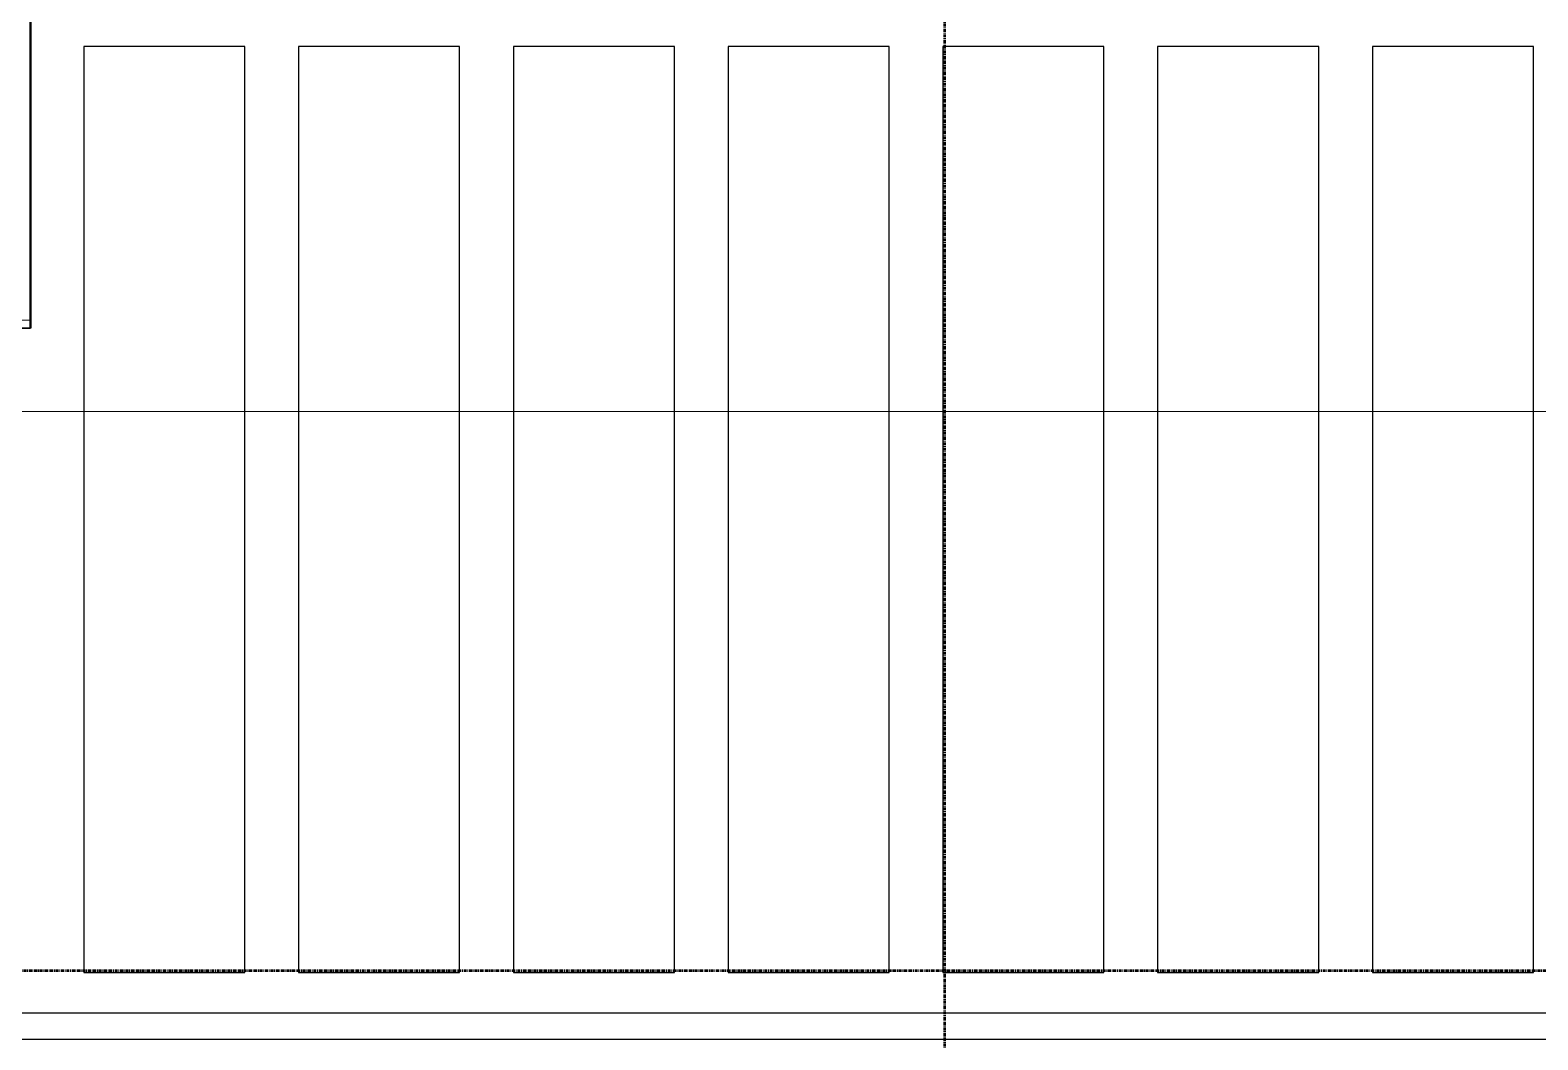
# Model space of a CAD drawing. Header units: millimetres. Extents: x -853228 to -744682, y -17776 to 32484.
# Drawn here: x -783032 to -780224, y 5011 to 6892 of the extents above; entities that cross this region are included whole.
import ezdxf
from ezdxf.xclip import XClip

# ---------------------------------------------------------------- set-up
doc = ezdxf.new("R2010")
doc.units = ezdxf.units.MM
doc.header["$XCLIPFRAME"] = 0
doc.linetypes.add('DPA_Grid _ Level 100', pattern=[10, 5.5, -1.6, 1.3, -1.6])
for name, color, linetype in [('000 - WIPEOUT', 250, 'Continuous'), ('A04_TUBE SERIES', 2, 'Continuous'), ('A11_ALU.SOLID SHEET', 2, 'Continuous')]:
    doc.layers.add(name, color=color, linetype=linetype)
for name, color, linetype, lineweight in [('A-ANNO-NOTE', 3, 'Continuous', 25), ('A-GLAZ-CURT', 2, 'Continuous', 9), ('A-WALL-FNSH', 2, 'Continuous', 35), ('G-ANNO-SECL', 3, 'Continuous', 9)]:
    doc.layers.add(name, color=color, linetype=linetype, lineweight=lineweight)

# ---------------------------------------------------------------- blocks, each defined once
blk = doc.blocks.new('DPA_AN_Section Line - UP-Left-16605513-4281-01 ENLARGED LOWER PLATFORM LEVEL - REFLECTED CEILING PLAN - SHEET 2')
at = {"layer": 'A-ANNO-NOTE', "lineweight": 9}
blk.add_line((7.5, 0), (200, 0), dxfattribs=at)
blk = doc.blocks.new('System Panel - W-06 Feature Wall Printed Pattern-18690625-4281-01 ENLARGED LOWER PLATFORM LEVEL - REFLECTED CEILING PLAN - SHEET 2')
at = {"layer": 'A-GLAZ-CURT'}
for p, q in [((-335, -57.5), (-335, -42.5)), ((-335, -42.5), (335, -42.5)), ((335, -42.5), (335, -57.5)), ((335, -57.5), (-335, -57.5))]:
    blk.add_line(p, q, dxfattribs=at)
blk = doc.blocks.new('*U516')
at = {"layer": 'A-GLAZ-CURT'}
blk.add_blockref('System Panel - W-06 Feature Wall Printed Pattern-18690625-4281-01 ENLARGED LOWER PLATFORM LEVEL - REFLECTED CEILING PLAN - SHEET 2', (18316, 2815), dxfattribs=at)
blk = doc.blocks.new('*U642')
blk.add_attdef('EXTR.OVL-LENGTH_', (-25, -59.1), '', height=5)
blk.add_wipeout([(-25, 0), (25, 0), (25, 9230.4), (-25, 9230.4)]).dxf.layer = '000 - WIPEOUT'
at = {"layer": 'A04_TUBE SERIES', "color": 0}
blk.add_lwpolyline([(-25, 0), (25, 0), (25, 9230.4), (-25, 9230.4)], close=True, dxfattribs=at)
blk = doc.blocks.new('*U898')
at = {"color": 3}
for points in [[(-862.5, 3550), (862.5, 3550), (862.5, 3250), (-862.5, 3250)], [(-862.5, 3150), (862.5, 3150), (862.5, 2850), (-862.5, 2850)], [(-862.5, 2750), (862.5, 2750), (862.5, 2450), (-862.5, 2450)], [(-862.5, 2350), (862.5, 2350), (862.5, 2050), (-862.5, 2050)], [(-862.5, 1950), (862.5, 1950), (862.5, 1650), (-862.5, 1650)], [(-862.5, 1550), (862.5, 1550), (862.5, 1250), (-862.5, 1250)], [(-862.5, 1150), (862.5, 1150), (862.5, 850), (-862.5, 850)]]:
    blk.add_wipeout(points, dxfattribs=at).dxf.layer = '000 - WIPEOUT'
at = {"layer": 'A11_ALU.SOLID SHEET', "color": 0, "linetype": 'ByBlock'}
for points in [[(-862.5, 3250), (862.5, 3250), (862.5, 3550), (-862.5, 3550)], [(-862.5, 2850), (862.5, 2850), (862.5, 3150), (-862.5, 3150)], [(-862.5, 2450), (862.5, 2450), (862.5, 2750), (-862.5, 2750)], [(-862.5, 2050), (862.5, 2050), (862.5, 2350), (-862.5, 2350)], [(-862.5, 1650), (862.5, 1650), (862.5, 1950), (-862.5, 1950)], [(-862.5, 1250), (862.5, 1250), (862.5, 1550), (-862.5, 1550)], [(-862.5, 850), (862.5, 850), (862.5, 1150), (-862.5, 1150)]]:
    blk.add_lwpolyline(points, close=True, dxfattribs=at)
blk = doc.blocks.new('*U986')
blk.add_lwpolyline([(-38349, 4315), (-38349, 2757.5), (-41450, 2757.5), (-41450, 4315), (-49246.8, 4315), (-49246.8, 550), (-30509.1, 550), (-30509.1, 4315), (-38349, 4315)])
at = {"layer": 'A04_TUBE SERIES', "linetype": 'ByBlock', "xscale": -1, "rotation": 270}
blk.add_blockref('*U642', (-39839.5, 1457.5), dxfattribs=at)
at = {"layer": 'A11_ALU.SOLID SHEET', "linetype": 'ByBlock', "rotation": 90}
blk.add_blockref('*U898', (-34700, 2420), dxfattribs=at)

msp = doc.modelspace()

# ---------------------------------------------------------------- block references
ref = msp.add_blockref('*U986', (-744682.4, 3579))
XClip(ref).set_block_clipping_path([(-104690.1238047113, -9620.0077451946), (-34092.6543255158, 14393.0014498748)])

# ---------------------------------------------------------------- next in the draw order: linework, layer by layer
msp.add_spline([(-835882.4, 3579), (-801682.4, 12088.5), (-758836, 27096.5), (-744682.4, 3579)], degree=3)
at = {"layer": 'A-WALL-FNSH', "color": 250}
for p, q in [((-783032.4, 7894), (-783032.4, 6336.5)), ((-783032.4, 6336.5), (-783082.4, 6336.5))]:
    msp.add_line(p, q, dxfattribs=at)
at = {"layer": 'G-ANNO-SECL', "linetype": 'DPA_Grid _ Level 100', "lineweight": 50}
for p, q in [((-781329.4, 20644), (-781329.4, -16698.9)), ((-851364.9, 5139.9), (-776603.8, 5139.9))]:
    msp.add_line(p, q, dxfattribs=at)

# ---------------------------------------------------------------- next in the draw order: block references
msp.add_blockref('*U516', (-801682.4, 3579))
at = {"layer": 'A-ANNO-NOTE', "xscale": 100, "yscale": 100, "zscale": 100}
msp.add_blockref('DPA_AN_Section Line - UP-Left-16605513-4281-01 ENLARGED LOWER PLATFORM LEVEL - REFLECTED CEILING PLAN - SHEET 2', (-796500, 6181.7), dxfattribs=at)

doc.saveas('drawing.dxf')
